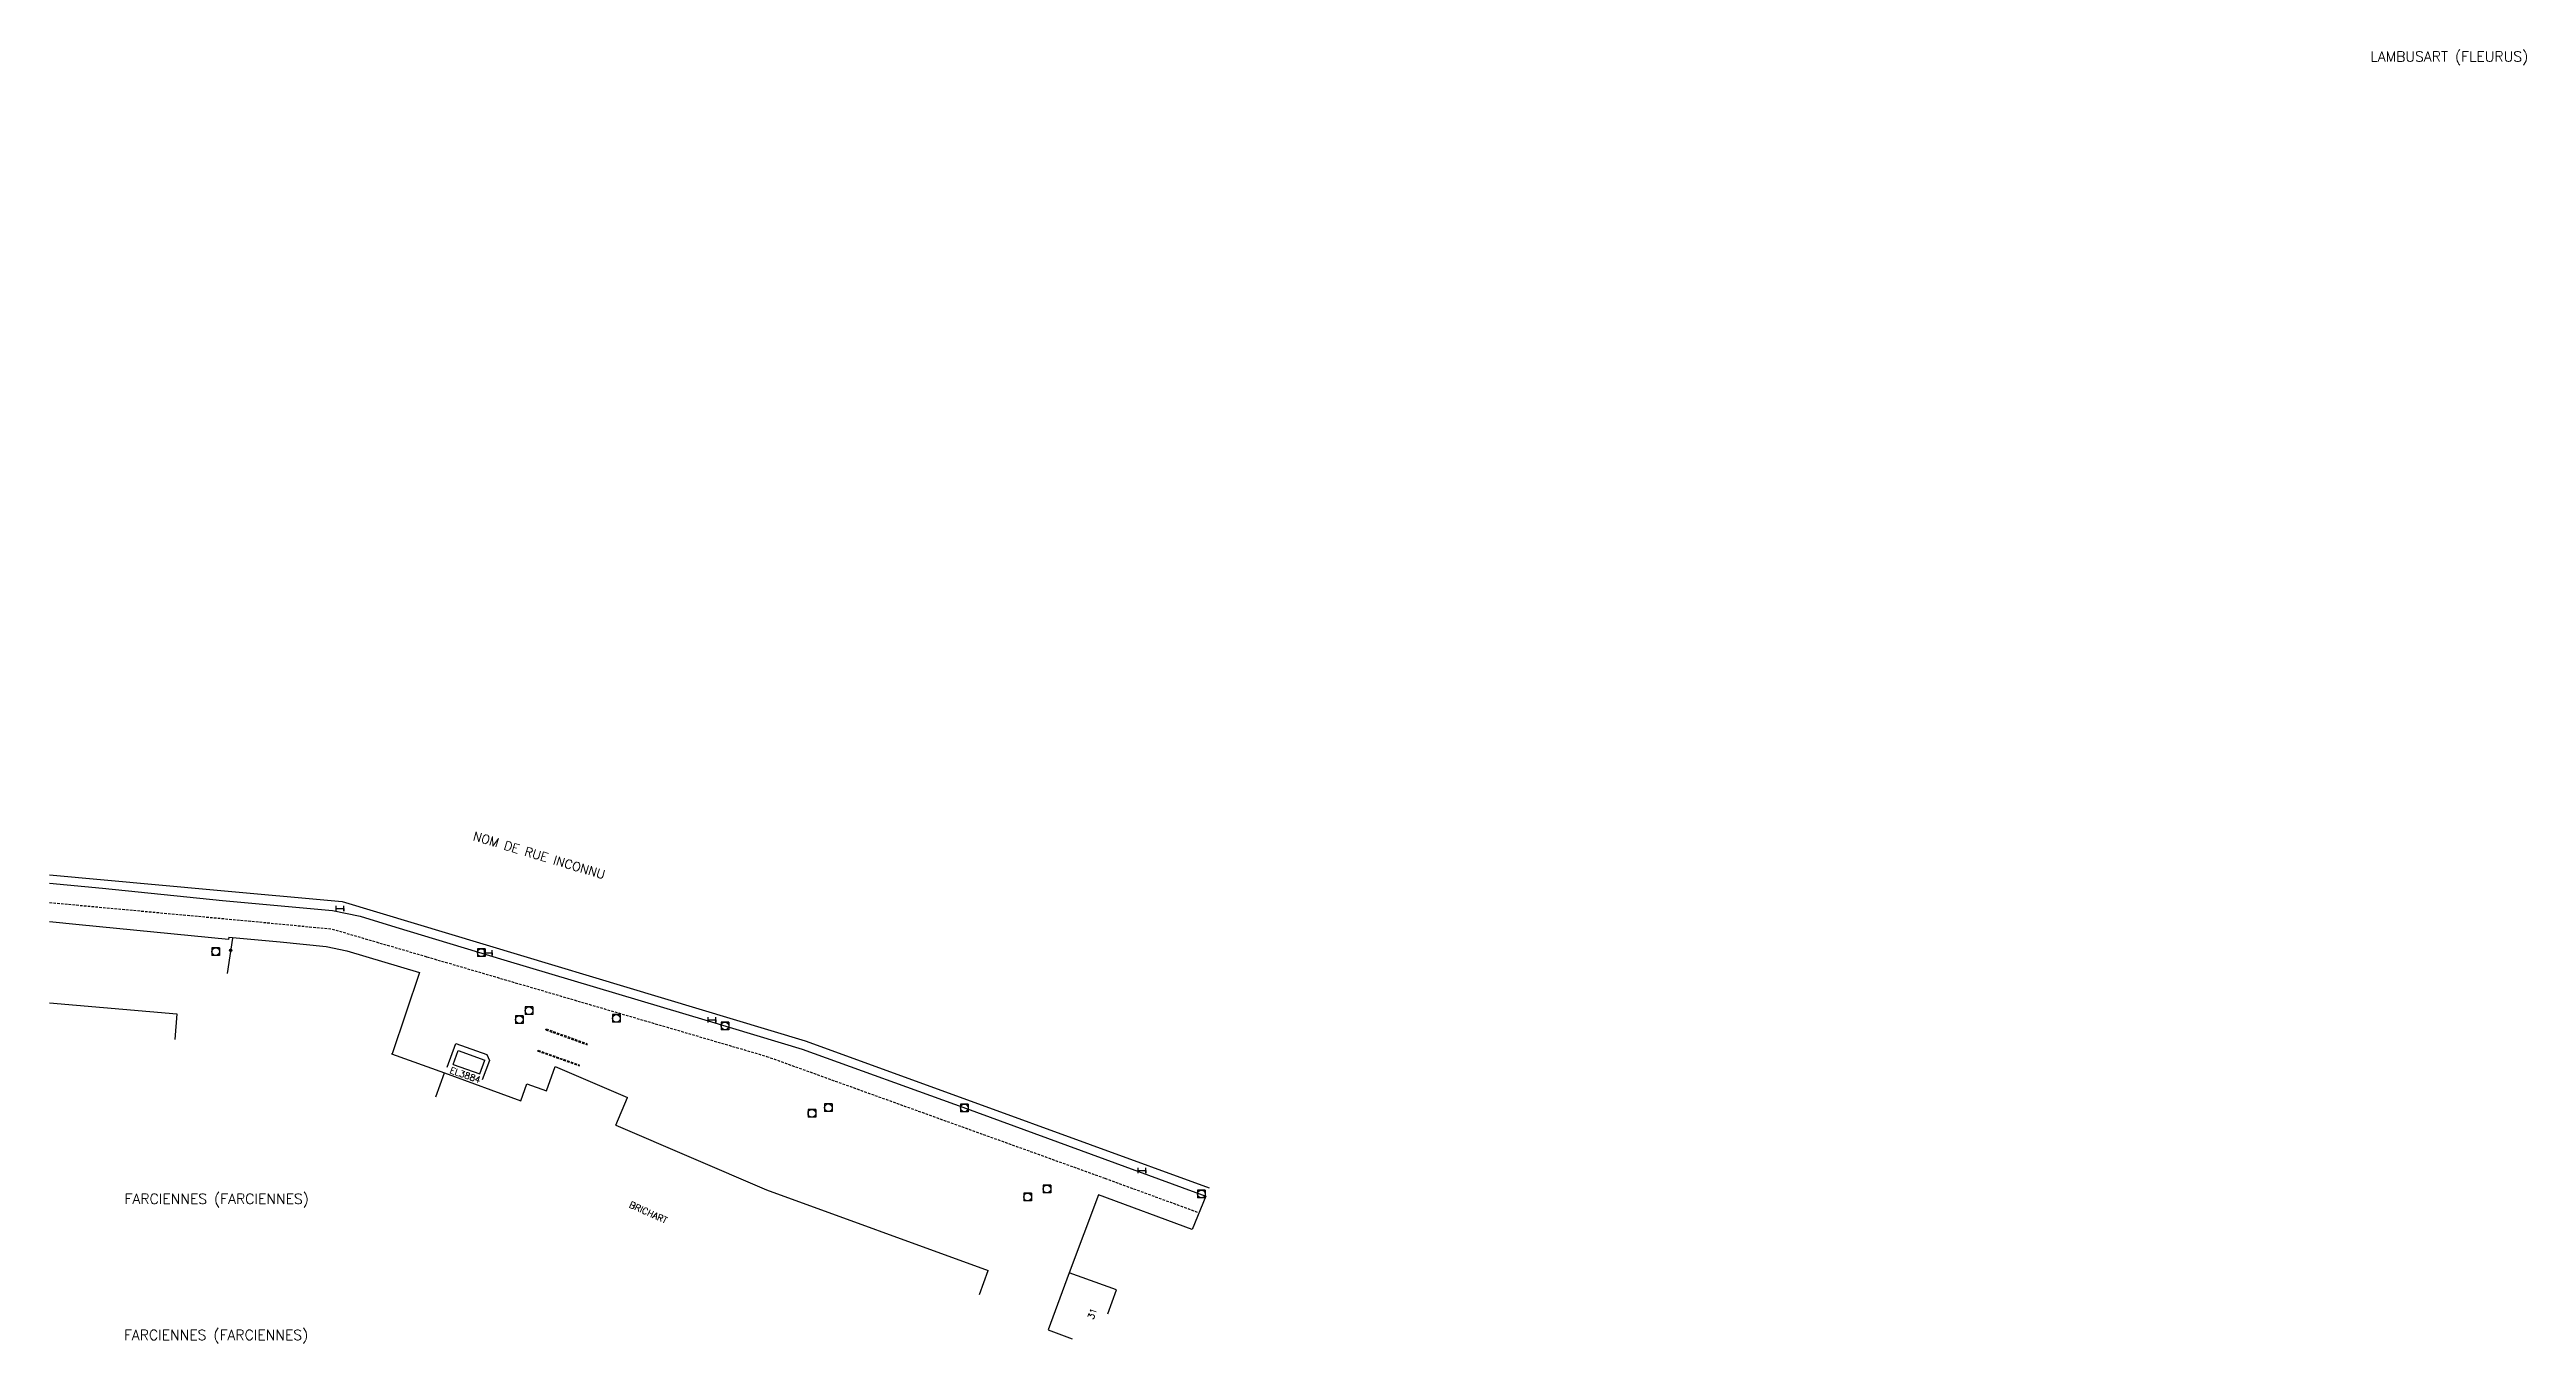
# Model space of a CAD drawing. Header units: millimetres. Extents: x 164000 to 164484, y 125000 to 125988.
# Drawn here: x 164000 to 164483.9, y 125735.1 to 125988.1 of the extents above.
import ezdxf
from ezdxf.enums import TextEntityAlignment as Align

# ---------------------------------------------------------------- set-up
doc = ezdxf.new("R2010")
doc.units = ezdxf.units.MM
doc.linetypes.add('DASHED', pattern=[0.75, 0.5, -0.25])
doc.layers.get('0').update_dxf_attribs({"linetype": 'CONTINUOUS'})
for name, color, linetype in [('W0001', 6, 'DASHED'), ('W0008', 7, 'CONTINUOUS'), ('W0100', 7, 'CONTINUOUS'), ('W0105', 7, 'CONTINUOUS'), ('W0112', 1, 'DASHED'), ('W0322', 7, 'CONTINUOUS'), ('W0420', 7, 'CONTINUOUS'), ('W0980', 7, 'CONTINUOUS'), ('W0984', 7, 'CONTINUOUS'), ('W0989', 7, 'CONTINUOUS'), ('W0991', 7, 'CONTINUOUS'), ('W1474', 7, 'CONTINUOUS')]:
    doc.layers.add(name, color=color, linetype=linetype)
doc.styles.get("Standard").update_dxf_attribs({"font": 'romans.shx', "width": 0.85})

# ---------------------------------------------------------------- blocks, each defined once
blk = doc.blocks.new('T420')
for p, q in [((0.75, 0.75), (-0.75, 0.75)), ((-0.75, 0.75), (-0.75, -0.75)), ((0.75, 0.75), (0.75, -0.75)), ((0.75, -0.75), (-0.75, -0.75))]:
    blk.add_line(p, q)
blk.add_ellipse((0, 0), major_axis=(-0.53, 0.53), ratio=1, start_param=3.926991, end_param=10.210176)
blk = doc.blocks.new('t322o')
at = {"color": 0, "linetype": 'Continuous'}
for radius in [0.25, 0.15]:
    blk.add_circle((0, 0), radius, dxfattribs=at)
blk = doc.blocks.new('T1474')
at = {"color": 0, "linetype": 'Continuous', "flags": 128}
for points in [[(-0.75, -0.5), (-0.75, 0.5)], [(-0.75, 0), (0.75, 0)], [(0.75, 0), (0.75, -0.5), (0.75, 0.5)]]:
    blk.add_lwpolyline(points, dxfattribs=at)

msp = doc.modelspace()

# ---------------------------------------------------------------- linework, layer by layer
at = {"layer": 'W0001'}
msp.add_lwpolyline([(164000, 125821.31), (164038.81, 125817.72), (164055.2, 125816.13), (164073.73, 125810.7), (164140.11, 125791.23), (164206.18, 125767.41), (164224.59, 125760.66)], dxfattribs=at)
at = {"layer": 'W0008'}
msp.add_line((164035.04, 125814.52), (164045.06, 125813.61), dxfattribs=at)
for points in [[(164000, 125825.07), (164010.32, 125824.1), (164033.82, 125821.73), (164055.26, 125819.74), (164060.71, 125818.62), (164067.63, 125816.46), (164088.77, 125810.11), (164128.7, 125798.16), (164147.04, 125792.63), (164179.14, 125781.01), (164225.91, 125763.93), (164223.27, 125757.4), (164204.94, 125764.19), (164199.2, 125748.94)], [(164035.04, 125814.52), (164034.96, 125814.07), (164005.79, 125816.94), (164000, 125817.51)], [(164045.06, 125813.61), (164054.03, 125812.74), (164058.08, 125811.86), (164072.25, 125807.63), (164066.93, 125791.76), (164066.82, 125791.76), (164077.18, 125788.02)]]:
    msp.add_lwpolyline(points, dxfattribs=at)
at = {"layer": 'W0100'}
for p, q in [((164078.86, 125789.66), (164084.04, 125787.79)), ((164084.04, 125787.79), (164085.03, 125790.48)), ((164110.62, 125777.77), (164112.95, 125783.21)), ((164181.69, 125744.66), (164183.4, 125749.36))]:
    msp.add_line(p, q, dxfattribs=at)
for points in [[(164000, 125801.7), (164024.9, 125799.53), (164024.46, 125794.55)], [(164078.86, 125789.66), (164079.85, 125792.35), (164085.03, 125790.48)], [(164075.45, 125783.33), (164077.19, 125788.02), (164092.07, 125782.52), (164093.25, 125785.84), (164097.08, 125784.49), (164098.8, 125789.27), (164112.95, 125783.21)], [(164110.62, 125777.77), (164140.05, 125765.16), (164183.4, 125749.36)], [(164206.74, 125740.89), (164208.45, 125745.59), (164199.21, 125748.94), (164195.1, 125737.74), (164199.8, 125736.01)]]:
    msp.add_lwpolyline(points, dxfattribs=at)
at = {"layer": 'W0105'}
for points in [[(164000, 125826.7), (164032.01, 125823.77), (164057.16, 125821.48), (164147.62, 125794.3), (164180.08, 125782.5), (164226.54, 125765.53)], [(164077.72, 125789.13), (164079.4, 125793.78), (164085.41, 125791.62), (164085.95, 125790.43), (164084.53, 125786.62)]]:
    msp.add_lwpolyline(points, dxfattribs=at)
at = {"layer": 'W0112'}
for p, q in [((164096.95, 125796.42), (164105.01, 125793.49)), ((164095.43, 125792.27), (164103.5, 125789.4)), ((164103.5, 125789.4), (164103.55, 125789.55)), ((164105.01, 125793.49), (164105.07, 125793.7))]:
    msp.add_line(p, q, dxfattribs=at)
for points in [[(164096.95, 125796.42), (164097.01, 125796.63), (164105.07, 125793.7)], [(164095.43, 125792.27), (164095.48, 125792.42), (164103.55, 125789.55)]]:
    msp.add_lwpolyline(points, dxfattribs=at)
at = {"layer": 'W0322'}
msp.add_line((164035.73, 125814.32), (164034.72, 125807.42), dxfattribs=at)

# ---------------------------------------------------------------- block references
at = {"layer": 'W0322', "rotation": 261.6944066576114}
msp.add_blockref('t322o', (164035.38, 125811.97), dxfattribs=at)
at = {"layer": 'W0420'}
for p in [(164032.47, 125811.72), (164084.36, 125811.51), (164091.77, 125798.42), (164093.7, 125800.14), (164110.74, 125798.64), (164131.96, 125797.19), (164148.94, 125780.09), (164152.17, 125781.19), (164178.72, 125781.17), (164194.86, 125765.3), (164191.09, 125763.73), (164225.05, 125764.32)]:
    msp.add_blockref('T420', p, dxfattribs=at)
at = {"layer": 'W1474'}
for p in [(164056.73, 125820.14), (164085.7, 125811.48), (164129.45, 125798.37), (164213.47, 125768.93)]:
    msp.add_blockref('T1474', p, dxfattribs=at)

# ---------------------------------------------------------------- texts
at = {"layer": 'W0980'}
for s, p in [('LAMBUSART (FLEURUS)', (164468.85, 125986.56)), ('FARCIENNES (FARCIENNES)', (164032.66, 125763.23)), ('FARCIENNES (FARCIENNES)', (164032.54, 125736.62))]:
    msp.add_text(s, height=2, dxfattribs=at).set_placement(p, align=Align.MIDDLE)
at = {"layer": 'W0984'}
for s, rotation, p in [('EL3884', 340.8599, (164081.24, 125787.58)), ('BRICHART', 335.5668, (164117.01, 125760.71))]:
    msp.add_text(s, height=1.25, rotation=rotation, dxfattribs=at).set_placement(p, align=Align.MIDDLE)
at = {"layer": 'W0989'}
msp.add_text('NOM DE RUE INCONNU', height=1.75, rotation=343.2757, dxfattribs=at).set_placement((164095.66, 125830.54), align=Align.MIDDLE)
at = {"layer": 'W0991'}
msp.add_text('31', height=1.25, rotation=69.8658, dxfattribs=at).set_placement((164203.73, 125740.93), align=Align.MIDDLE)

doc.saveas('drawing.dxf')
